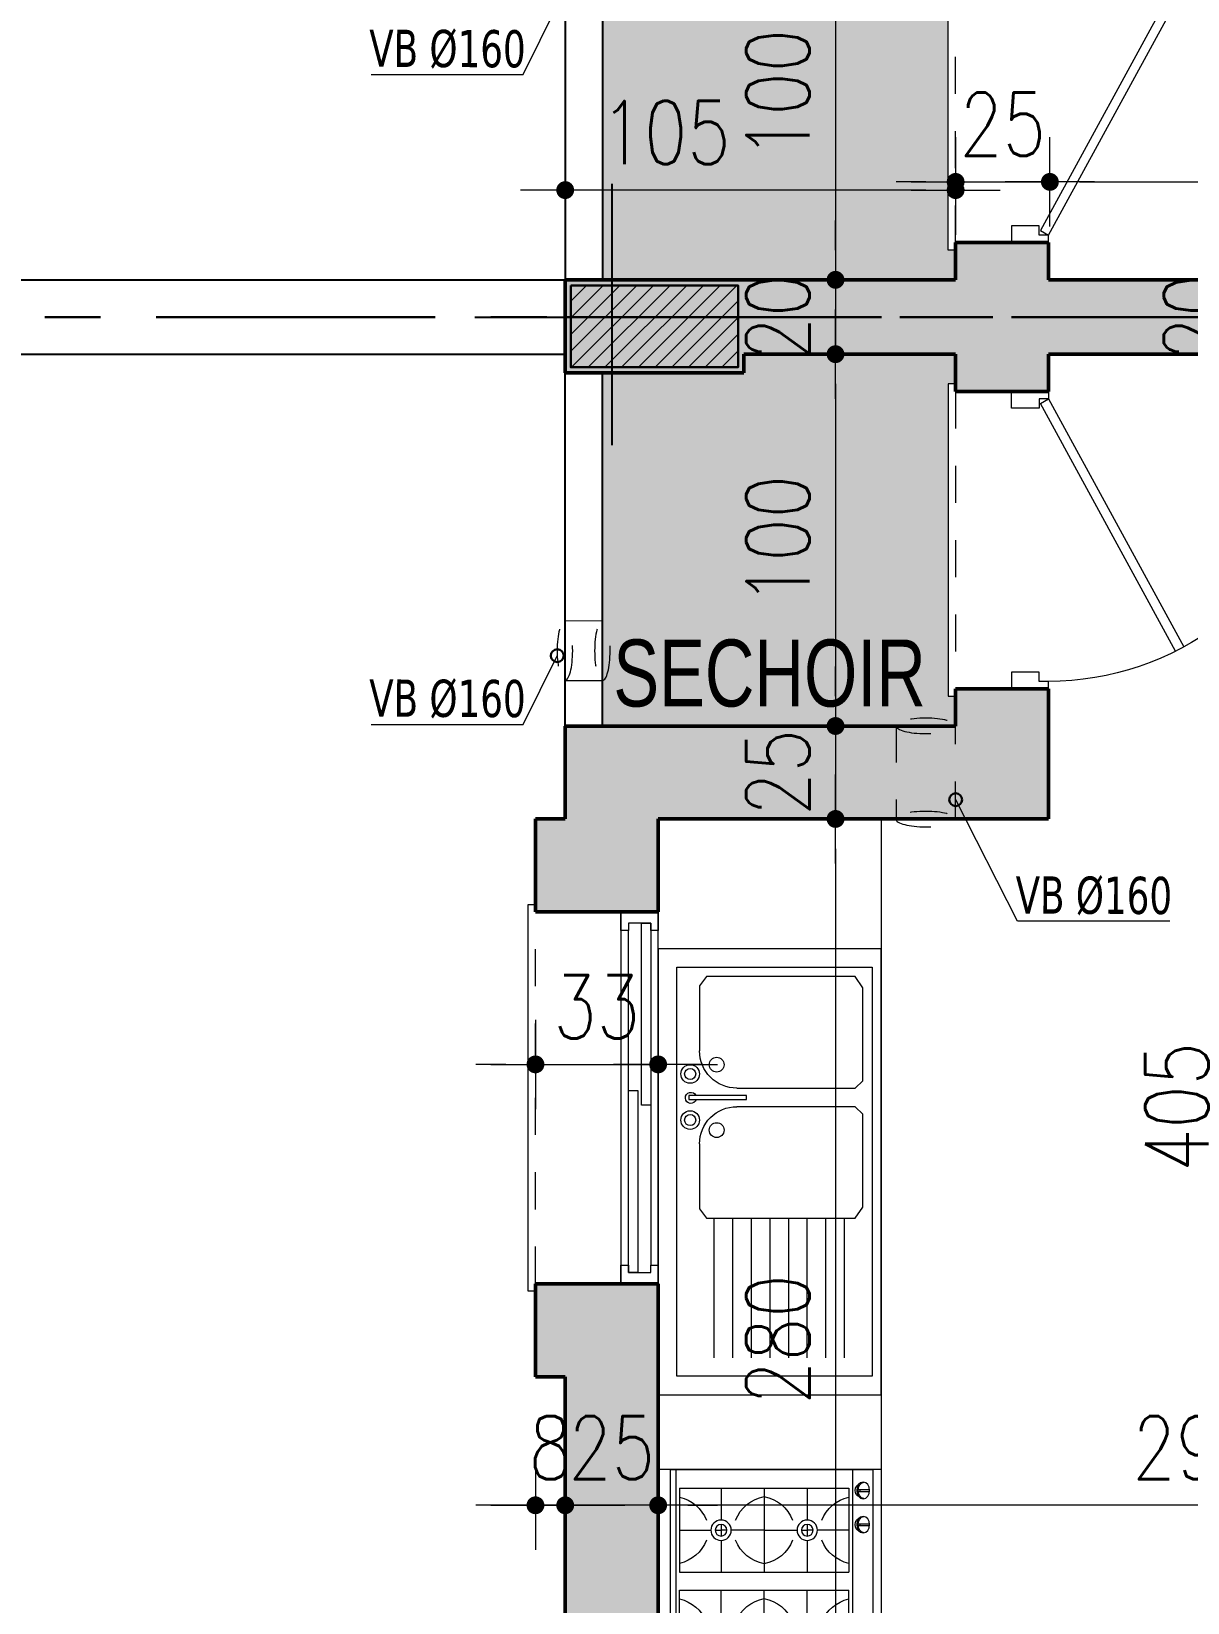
# Model space of a CAD drawing. Header units: millimetres. Extents: x 906 to 2589, y -1235 to -637.
# Drawn here: x 2503.765 to 2506.875, y -1224.072 to -1219.846 of the extents above; entities that cross this region are included whole.
import ezdxf

# ---------------------------------------------------------------- set-up
doc = ezdxf.new("R2010")
doc.units = ezdxf.units.MM
for name, pattern in [('AXES', [2, 1.25, -0.25, 0.25, -0.25]), ('CACHE', [0.375, 0.25, -0.125]), ('CONTINU', [0]), ('HIDDEN', [0.375, 0.25, -0.125])]:
    doc.linetypes.add(name, pattern=pattern)
doc.layers.get('DEFPOINTS').update_dxf_attribs({"color": 255, "lineweight": 13})
for name, color, linetype, lineweight in [('A-signe', 7, 'Continuous', 9), ('APPUITS', 7, 'Continuous', 18), ('AXE LIMITE', 1, 'AXES', 30), ('DIM.', 4, 'Continuous', 25), ('Extracteur cuisine 300m3', 7, 'Continuous', 20), ('GARD- CORP', 7, 'Continuous', 25), ('interrompu', 7, 'HIDDEN', 15), ('MENUISERIE', 7, 'Continuous', 13), ('MUR 0.25', 7, 'Continuous', 25), ('MUR 0.3', 7, 'Continuous', 30), ('MUR 0.5', 7, 'Continuous', 50), ('POTEAUX ARCH', 7, 'Continuous', 30), ('POTEAUX HACHURE', 7, 'Continuous', 15), ('SANITAIRE', 7, 'Continuous', 15), ('TEXTE', 7, 'Continuous', 20)]:
    doc.layers.add(name, color=color, linetype=linetype, lineweight=lineweight)
for name, color, linetype in [('AXE', 7, 'AXES'), ('TEINTE 2', 3, 'Continuous'), ('TEINTE 3', 150, 'Continuous'), ('TEINTE SC', 254, 'Continuous')]:
    doc.layers.add(name, color=color, linetype=linetype)
doc.styles.add('atef', font='romans.shx', dxfattribs={"width": 0.8})
doc.styles.add('COTE', font='verdana.ttf', dxfattribs={"width": 0.7})
doc.styles.add('STYLE4', font='swisscl.ttf')
doc.dimstyles.new('COTEXT', dxfattribs={"dimscale": 0, "dimtxt": 0.17, "dimasz": 0.08, "dimexe": 0.015, "dimexo": 0.015, "dimgap": 0.07, "dimtad": 1, "dimdec": 0, "dimlfac": 100, "dimzin": 0, "dimdsep": 46, "dimtxsty": 'atef', "dimblk": 'SIG2', "dimcen": 0.15, "dimse1": 1, "dimse2": 1, "dimclrd": 256, "dimclre": 6, "dimclrt": 2, "dimadec": 0, "dimazin": 0, "dimtfac": 0.5, "dimtdec": 0, "dimtix": 1, "dimtmove": 2, "dimatfit": 1, "dimldrblk": 'SIG2', "dimfxl": 0.18, "dimtolj": 1, "dimtzin": 0, "dimlwd": 18, "dimarcsym": 0})

# ---------------------------------------------------------------- blocks, each defined once
blk = doc.blocks.new('P - 0.80')
at = {"layer": 'MENUISERIE'}
for points in [[(-0.6991, 0.3412), (-0.0325, -0.0217), (-0.02, 0), (-0.6875, 0.3633)], [(-0.8, 0), (-0.78, 0), (-0.78, -0.025), (-0.755, -0.025), (-0.755, -0.1), (-0.8, -0.1)], [(0, 0), (-0.02, 0), (-0.02, -0.025), (-0.045, -0.025), (-0.045, -0.1), (0, -0.1)]]:
    blk.add_lwpolyline(points, dxfattribs=at)
blk.add_arc((-0.02, 0), 0.76, 142.5454, 180, dxfattribs=at)
blk = doc.blocks.new('SIG2')
at = {"layer": 'A-signe'}
for p, q in [((0, 1.5), (0, 0.5)), ((-1.5, 0), (-0.5, 0)), ((-0.5, 0), (0.5, 0)), ((0, 0.5), (0, -0.5)), ((0.5, 0), (1.5, 0)), ((0, -0.5), (0, -1.5))]:
    blk.add_line(p, q, dxfattribs=at)
at = {"layer": 'A-signe', "const_width": 0.3}
blk.add_lwpolyline([(-0.15, 0, 1), (0.15, 0, 1)], format="xyb", close=True, dxfattribs=at)
blk = doc.blocks.new('*D603')
at = {"layer": 'DEFPOINTS', "color": 0, "transparency": 16777216}
for p in [(2506.2907, -1220.714), (2506.6718, -1224.764), (2507.0008, -1224.764)]:
    blk.add_point(p, dxfattribs=at)
at = {"layer": 'DIM.', "lineweight": 18, "transparency": 16777216}
blk.add_line((2507.0008, -1220.794), (2507.0008, -1224.684), dxfattribs=at)
at = {"layer": 'DIM.', "lineweight": 18, "transparency": 16777216, "xscale": 0.08, "yscale": 0.08, "zscale": 0.08}
for p, rotation in [((2507.0008, -1220.714), 90), ((2507.0008, -1224.764), 270)]:
    blk.add_blockref('SIG2', p, dxfattribs=dict(at, rotation=rotation))
at = {"layer": 'DIM.', "color": 2, "transparency": 16777216, "insert": (2506.8458, -1222.739), "char_height": 0.17, "attachment_point": 5, "rotation": 90, "style": 'atef'}
blk.add_mtext('\\A1;405', dxfattribs=at)
blk = doc.blocks.new('*D620')
at = {"layer": 'DEFPOINTS', "color": 0, "transparency": 16777216}
for p in [(2505.6611, -1216.464), (2507.0008, -1220.514), (2507.201, -1220.514)]:
    blk.add_point(p, dxfattribs=at)
at = {"layer": 'DIM.', "lineweight": 18, "transparency": 16777216}
blk.add_line((2507.0008, -1216.544), (2507.0008, -1220.434), dxfattribs=at)
at = {"layer": 'DIM.', "lineweight": 18, "transparency": 16777216, "xscale": 0.08, "yscale": 0.08, "zscale": 0.08}
for p, rotation in [((2507.0008, -1216.464), 90), ((2507.0008, -1220.514), 270)]:
    blk.add_blockref('SIG2', p, dxfattribs=dict(at, rotation=rotation))
at = {"layer": 'DIM.', "color": 2, "transparency": 16777216, "insert": (2506.8458, -1218.489), "char_height": 0.17, "attachment_point": 5, "rotation": 90, "style": 'atef'}
blk.add_mtext('\\A1;405', dxfattribs=at)
blk = doc.blocks.new('KITCHEN  AID 30')
for p, q in [((-150, 0), (150, 0)), ((-150, 0), (-150, -272.5)), ((150, 0), (150, -272.5)), ((-150, -7.5), (150, -7.5)), ((-125, -12.5), (-125, -240)), ((-125, -12.5), (-12, -12.5)), ((-68.5, -12.5), (-68.5, -54.5)), ((-12, -12.5), (-12, -240)), ((12, -12.5), (12, -240)), ((125, -12.5), (12, -12.5)), ((68.5, -12.5), (68.5, -54.5)), ((125, -12.5), (125, -240)), ((-68.5, -60.4), (-68.5, -68.3)), ((68.5, -60.4), (68.5, -68.3)), ((-125, -68.3), (-82.2, -68.3)), ((-76.3, -68.3), (-60.7, -68.3)), ((-68.5, -76.1), (-68.5, -68.3)), ((-68.5, -126.5), (-68.5, -82)), ((-54.8, -68.3), (-12, -68.3)), ((54.8, -68.3), (12, -68.3)), ((76.3, -68.3), (60.7, -68.3)), ((68.5, -76.1), (68.5, -68.3)), ((68.5, -126.5), (68.5, -82)), ((125, -68.3), (82.2, -68.3)), ((-125, -126.2), (-12, -126.2)), ((-68.5, -126), (-68.5, -170.5)), ((125, -126.2), (12, -126.2)), ((68.5, -126), (68.5, -170.5)), ((-125, -184.2), (-82.2, -184.2)), ((-76.3, -184.2), (-60.7, -184.2)), ((-68.5, -176.4), (-68.5, -184.2)), ((-68.5, -192.1), (-68.5, -184.2)), ((-54.8, -184.2), (-12, -184.2)), ((54.8, -184.2), (12, -184.2)), ((76.3, -184.2), (60.7, -184.2)), ((68.5, -176.4), (68.5, -184.2)), ((68.5, -192.1), (68.5, -184.2)), ((125, -184.2), (82.2, -184.2)), ((-68.5, -240), (-68.5, -198)), ((68.5, -240), (68.5, -198)), ((-150, -245), (150, -245)), ((-125, -240), (-12, -240)), ((-123.2, -252.5), (-123.2, -268.1)), ((-120.7, -252.5), (-120.7, -268.1)), ((-77.2, -252.5), (-77.2, -268.1)), ((-74.7, -252.5), (-74.7, -268.1)), ((125, -240), (12, -240)), ((74.7, -252.7), (74.7, -268.2)), ((77.2, -252.7), (77.2, -268.2)), ((120.7, -252.7), (120.7, -268.2)), ((123.2, -252.7), (123.2, -268.2)), ((-150, -272.5), (150, -272.5)), ((-120.7, -255.2), (-123.2, -255.2)), ((-74.7, -255.2), (-77.2, -255.2)), ((74.7, -255.4), (77.2, -255.4)), ((120.7, -255.4), (123.2, -255.4))]:
    blk.add_line(p, q)
for centre, radius in [((-68.5, -68.3), 13.7), ((-68.5, -68.3), 7.82), ((68.5, -68.3), 13.7), ((68.5, -68.3), 7.82), ((-68.5, -184.2), 13.7), ((-68.5, -184.2), 7.82), ((68.5, -184.2), 13.7), ((68.5, -184.2), 7.82)]:
    blk.add_circle(centre, radius)
for centre, start, end in [((-63.7, -1.3), 192.7674, 248.8188), ((-73.3, -1.3), 291.1812, 347.2326), ((73.3, -1.3), 192.7674, 248.8188), ((63.7, -1.3), 291.1812, 347.2326), ((-63.7, -135.2), 111.1812, 170.1161), ((-73.3, -135.2), 9.8839, 68.8188), ((73.3, -135.2), 111.1812, 170.1161), ((63.7, -135.2), 9.8839, 68.8188), ((-63.7, -117.3), 189.8839, 248.8188), ((-73.3, -117.3), 291.1812, 350.1161), ((73.3, -117.3), 189.8839, 248.8188), ((63.7, -117.3), 291.1812, 350.1161), ((-63.7, -251.2), 111.1812, 167.2326), ((-73.3, -251.2), 12.7674, 68.8188), ((73.3, -251.2), 111.1812, 167.2326), ((63.7, -251.2), 12.7674, 68.8188)]:
    blk.add_arc(centre, 50.7, start, end)
for centre in [(-122, -259.4), (-76, -259.4)]:
    blk.add_ellipse(centre, major_axis=(-11.1, 0), ratio=0.7838)
for centre, major_axis, ratio, start_param, end_param in [((-122, -261.2), (-11.1, 0), 0.7838, 3.244352, 6.180426), ((-122, -254.5), (-8.35, 0), 0.700025, 3.302477, 6.122301), ((-76, -261.2), (-11.1, 0), 0.7838, 3.244352, 6.180426), ((-76, -254.5), (-8.35, 0), 0.700025, 3.302477, 6.122301)]:
    blk.add_ellipse(centre, major_axis=major_axis, ratio=ratio, start_param=start_param, end_param=end_param)
at = {"extrusion": (0, 0, -1)}
for centre in [(76, -259.6), (122, -259.6)]:
    blk.add_ellipse(centre, major_axis=(11.1, 0), ratio=0.7838, dxfattribs=at)
for centre, major_axis, ratio, start_param, end_param in [((76, -261.4), (11.1, 0), 0.7838, 3.244352, 6.180426), ((76, -254.7), (8.35, 0), 0.700025, 3.302477, 6.122301), ((122, -261.4), (11.1, 0), 0.7838, 3.244352, 6.180426), ((122, -254.7), (8.35, 0), 0.700025, 3.302477, 6.122301)]:
    blk.add_ellipse(centre, major_axis=major_axis, ratio=ratio, start_param=start_param, end_param=end_param, dxfattribs=at)
blk = doc.blocks.new('EVIER 1.20-0.60')
at = {"layer": 'SANITAIRE', "linetype": 'Continuous'}
blk.add_lwpolyline([(0, 0.6), (-1.2, 0.6), (-1.2, 0), (0, 0)], close=True, dxfattribs=at)
for points in [[(-1.15, 0.575), (-0.05, 0.575)], [(-1.15, 0.05), (-1.15, 0.575)], [(-1.095, 0.55), (-1.125, 0.53)], [(-0.845, 0.55), (-1.095, 0.55)], [(-0.825, 0.53), (-0.845, 0.55)], [(-0.755, 0.55), (-0.775, 0.53)], [(-0.505, 0.55), (-0.755, 0.55)], [(-0.475, 0.53), (-0.505, 0.55)], [(-0.05, 0.575), (-0.05, 0.05)], [(-1.125, 0.53), (-1.125, 0.13)], [(-0.825, 0.2111), (-0.825, 0.53)], [(-0.775, 0.53), (-0.775, 0.2111)], [(-0.475, 0.13), (-0.475, 0.53)], [(-0.475, 0.5), (-0.1, 0.5)], [(-0.475, 0.45), (-0.1, 0.45)], [(-0.475, 0.4), (-0.1, 0.4)], [(-0.475, 0.35), (-0.1, 0.35)], [(-0.475, 0.3), (-0.1, 0.3)], [(-0.794, 0.237), (-0.805, 0.237)], [(-0.805, 0.237), (-0.805, 0.082)], [(-0.794, 0.082), (-0.794, 0.237)], [(-0.475, 0.25), (-0.1, 0.25)], [(-0.475, 0.2), (-0.1, 0.2)], [(-1.125, 0.13), (-1.0999, 0.1111)], [(-0.5001, 0.111), (-0.475, 0.13)], [(-0.475, 0.15), (-0.1, 0.15)], [(-1.0999, 0.1111), (-0.925, 0.1111)], [(-0.675, 0.1111), (-0.5001, 0.1111)], [(-0.05, 0.05), (-1.15, 0.05)], [(-0.805, 0.082), (-0.794, 0.082)]]:
    blk.add_lwpolyline(points, dxfattribs=at)
for points in [[(-0.825, 0.2111, -0.414214), (-0.925, 0.1111)], [(-0.888, 0.1772, -1), (-0.888, 0.1372, -1), (-0.888, 0.1772)], [(-0.675, 0.1111, -0.414214), (-0.775, 0.2111)], [(-0.712, 0.1772, -1), (-0.712, 0.1372, -1), (-0.712, 0.1772)], [(-0.863, 0.111, -1), (-0.863, 0.061, -1), (-0.863, 0.111)], [(-0.863, 0.101, -1), (-0.863, 0.071, -1), (-0.863, 0.101)], [(-0.7944, 0.1023, -5.432574), (-0.805, 0.1016)], [(-0.739, 0.111, -1), (-0.739, 0.061, -1), (-0.739, 0.111)], [(-0.739, 0.101, -1), (-0.739, 0.071, -1), (-0.739, 0.101)]]:
    blk.add_lwpolyline(points, format="xyb", dxfattribs=at)
blk = doc.blocks.new('*D821')
at = {"layer": 'DEFPOINTS', "color": 0, "transparency": 16777216}
for p in [(2506.251, -1220.2056), (2506.5045, -1220.2506), (2506.5045, -1220.514)]:
    blk.add_point(p, dxfattribs=at)
at = {"layer": 'DIM.', "lineweight": 18, "transparency": 16777216}
for p, q in [((2506.171, -1220.2506), (2506.091, -1220.2506)), ((2506.251, -1220.2506), (2506.5045, -1220.2506)), ((2506.5845, -1220.2506), (2506.6645, -1220.2506))]:
    blk.add_line(p, q, dxfattribs=at)
at = {"layer": 'DIM.', "lineweight": 18, "transparency": 16777216, "xscale": 0.08, "yscale": 0.08, "zscale": 0.08}
blk.add_blockref('SIG2', (2506.251, -1220.2506), dxfattribs=at)
at = {"layer": 'DIM.', "lineweight": 18, "transparency": 16777216, "xscale": 0.08, "yscale": 0.08, "zscale": 0.08, "rotation": 180}
blk.add_blockref('SIG2', (2506.5045, -1220.2506), dxfattribs=at)
at = {"layer": 'DIM.', "color": 2, "transparency": 16777216, "insert": (2506.3777, -1220.0956), "char_height": 0.17, "attachment_point": 5, "style": 'atef'}
blk.add_mtext('\\A1;25', dxfattribs=at)
blk = doc.blocks.new('*D649')
at = {"layer": 'DEFPOINTS', "color": 0, "transparency": 16777216}
for p in [(2507.851, -1220.2506), (2507.851, -1220.514), (2506.5045, -1221.364)]:
    blk.add_point(p, dxfattribs=at)
at = {"layer": 'DIM.', "lineweight": 18, "transparency": 16777216}
blk.add_line((2506.5845, -1220.2506), (2507.771, -1220.2506), dxfattribs=at)
at = {"layer": 'DIM.', "lineweight": 18, "transparency": 16777216, "xscale": 0.08, "yscale": 0.08, "zscale": 0.08, "rotation": 180}
blk.add_blockref('SIG2', (2506.5045, -1220.2506), dxfattribs=at)
at = {"layer": 'DIM.', "lineweight": 18, "transparency": 16777216, "xscale": 0.08, "yscale": 0.08, "zscale": 0.08}
blk.add_blockref('SIG2', (2507.851, -1220.2506), dxfattribs=at)
at = {"layer": 'DIM.', "color": 2, "transparency": 16777216, "insert": (2507.1777, -1220.0956), "char_height": 0.17, "attachment_point": 5, "style": 'atef'}
blk.add_mtext('\\A1;135', dxfattribs=at)
blk = doc.blocks.new('*D660')
at = {"layer": 'DEFPOINTS', "color": 0, "transparency": 16777216}
for p in [(2507.5166, -1220.514), (2507.0008, -1220.714), (2507.5166, -1220.714)]:
    blk.add_point(p, dxfattribs=at)
at = {"layer": 'DIM.', "lineweight": 18, "transparency": 16777216}
for p, q in [((2507.0008, -1220.434), (2507.0008, -1220.354)), ((2507.0008, -1220.514), (2507.0008, -1220.714)), ((2507.0008, -1220.794), (2507.0008, -1220.874))]:
    blk.add_line(p, q, dxfattribs=at)
at = {"layer": 'DIM.', "lineweight": 18, "transparency": 16777216, "xscale": 0.08, "yscale": 0.08, "zscale": 0.08}
for p, rotation in [((2507.0008, -1220.514), 270), ((2507.0008, -1220.714), 90)]:
    blk.add_blockref('SIG2', p, dxfattribs=dict(at, rotation=rotation))
at = {"layer": 'DIM.', "color": 2, "transparency": 16777216, "insert": (2506.8958, -1220.614), "char_height": 0.17, "attachment_point": 5, "rotation": 90, "style": 'atef'}
blk.add_mtext('\\A1;20', dxfattribs=at)
blk = doc.blocks.new('*D872')
at = {"layer": 'DEFPOINTS', "color": 0, "transparency": 16777216}
for p in [(2505.201, -1220.2727), (2505.201, -1220.3964), (2506.251, -1220.514)]:
    blk.add_point(p, dxfattribs=at)
at = {"layer": 'DIM.', "lineweight": 18, "transparency": 16777216}
blk.add_line((2506.171, -1220.2727), (2505.281, -1220.2727), dxfattribs=at)
at = {"layer": 'DIM.', "lineweight": 18, "transparency": 16777216, "xscale": 0.08, "yscale": 0.08, "zscale": 0.08, "rotation": 180}
blk.add_blockref('SIG2', (2505.201, -1220.2727), dxfattribs=at)
at = {"layer": 'DIM.', "lineweight": 18, "transparency": 16777216, "xscale": 0.08, "yscale": 0.08, "zscale": 0.08}
blk.add_blockref('SIG2', (2506.251, -1220.2727), dxfattribs=at)
at = {"layer": 'DIM.', "color": 2, "transparency": 16777216, "insert": (2505.4709, -1220.1177), "char_height": 0.17, "attachment_point": 5, "style": 'atef'}
blk.add_mtext('\\A1;105', dxfattribs=at)
blk = doc.blocks.new('*D876')
at = {"layer": 'DEFPOINTS', "color": 0, "transparency": 16777216}
for p in [(2505.451, -1223.6413), (2505.451, -1223.8099), (2508.3513, -1224.064)]:
    blk.add_point(p, dxfattribs=at)
at = {"layer": 'DIM.', "lineweight": 18, "transparency": 16777216}
blk.add_line((2508.2713, -1223.8099), (2505.531, -1223.8099), dxfattribs=at)
at = {"layer": 'DIM.', "lineweight": 18, "transparency": 16777216, "xscale": 0.08, "yscale": 0.08, "zscale": 0.08, "rotation": 180}
blk.add_blockref('SIG2', (2505.451, -1223.8099), dxfattribs=at)
at = {"layer": 'DIM.', "lineweight": 18, "transparency": 16777216, "xscale": 0.08, "yscale": 0.08, "zscale": 0.08}
blk.add_blockref('SIG2', (2508.3513, -1223.8099), dxfattribs=at)
at = {"layer": 'DIM.', "color": 2, "transparency": 16777216, "insert": (2506.9011, -1223.6549), "char_height": 0.17, "attachment_point": 5, "style": 'atef'}
blk.add_mtext('\\A1;290', dxfattribs=at)
blk = doc.blocks.new('*D877')
at = {"layer": 'DEFPOINTS', "color": 0, "transparency": 16777216}
for p in [(2505.201, -1223.6192), (2505.451, -1223.6413), (2505.201, -1223.8099)]:
    blk.add_point(p, dxfattribs=at)
at = {"layer": 'DIM.', "lineweight": 18, "transparency": 16777216}
for p, q in [((2505.121, -1223.8099), (2505.041, -1223.8099)), ((2505.451, -1223.8099), (2505.201, -1223.8099)), ((2505.531, -1223.8099), (2505.611, -1223.8099))]:
    blk.add_line(p, q, dxfattribs=at)
at = {"layer": 'DIM.', "lineweight": 18, "transparency": 16777216, "xscale": 0.08, "yscale": 0.08, "zscale": 0.08}
blk.add_blockref('SIG2', (2505.201, -1223.8099), dxfattribs=at)
at = {"layer": 'DIM.', "lineweight": 18, "transparency": 16777216, "xscale": 0.08, "yscale": 0.08, "zscale": 0.08, "rotation": 180}
blk.add_blockref('SIG2', (2505.451, -1223.8099), dxfattribs=at)
at = {"layer": 'DIM.', "color": 2, "transparency": 16777216, "insert": (2505.326, -1223.6549), "char_height": 0.17, "attachment_point": 5, "style": 'atef'}
blk.add_mtext('\\A1;25', dxfattribs=at)
blk = doc.blocks.new('*D878')
at = {"layer": 'DEFPOINTS', "color": 0, "transparency": 16777216}
for p in [(2505.121, -1223.464), (2505.201, -1223.6192), (2505.121, -1223.8099)]:
    blk.add_point(p, dxfattribs=at)
at = {"layer": 'DIM.', "lineweight": 18, "transparency": 16777216}
for p, q in [((2505.041, -1223.8099), (2504.961, -1223.8099)), ((2505.201, -1223.8099), (2505.121, -1223.8099)), ((2505.281, -1223.8099), (2505.361, -1223.8099))]:
    blk.add_line(p, q, dxfattribs=at)
at = {"layer": 'DIM.', "lineweight": 18, "transparency": 16777216, "xscale": 0.08, "yscale": 0.08, "zscale": 0.08}
blk.add_blockref('SIG2', (2505.121, -1223.8099), dxfattribs=at)
at = {"layer": 'DIM.', "lineweight": 18, "transparency": 16777216, "xscale": 0.08, "yscale": 0.08, "zscale": 0.08, "rotation": 180}
blk.add_blockref('SIG2', (2505.201, -1223.8099), dxfattribs=at)
at = {"layer": 'DIM.', "color": 2, "transparency": 16777216, "insert": (2505.161, -1223.6549), "char_height": 0.17, "attachment_point": 5, "style": 'atef'}
blk.add_mtext('\\A1;8', dxfattribs=at)
blk = doc.blocks.new('*D879')
at = {"layer": 'DEFPOINTS', "color": 0, "transparency": 16777216}
for p in [(2505.121, -1222.214), (2505.451, -1222.214), (2505.451, -1222.6241)]:
    blk.add_point(p, dxfattribs=at)
at = {"layer": 'DIM.', "lineweight": 18, "transparency": 16777216}
for p, q in [((2505.041, -1222.6241), (2504.961, -1222.6241)), ((2505.121, -1222.6241), (2505.451, -1222.6241)), ((2505.531, -1222.6241), (2505.611, -1222.6241))]:
    blk.add_line(p, q, dxfattribs=at)
at = {"layer": 'DIM.', "lineweight": 18, "transparency": 16777216, "xscale": 0.08, "yscale": 0.08, "zscale": 0.08}
blk.add_blockref('SIG2', (2505.121, -1222.6241), dxfattribs=at)
at = {"layer": 'DIM.', "lineweight": 18, "transparency": 16777216, "xscale": 0.08, "yscale": 0.08, "zscale": 0.08, "rotation": 180}
blk.add_blockref('SIG2', (2505.451, -1222.6241), dxfattribs=at)
at = {"layer": 'DIM.', "color": 2, "transparency": 16777216, "insert": (2505.286, -1222.4691), "char_height": 0.17, "attachment_point": 5, "style": 'atef'}
blk.add_mtext('\\A1;33', dxfattribs=at)
blk = doc.blocks.new('*D882')
at = {"layer": 'DEFPOINTS', "color": 0, "transparency": 16777216}
for p in [(2506.251, -1219.514), (2505.928, -1220.514), (2506.251, -1220.514)]:
    blk.add_point(p, dxfattribs=at)
at = {"layer": 'DIM.', "lineweight": 18, "transparency": 16777216}
blk.add_line((2505.928, -1219.594), (2505.928, -1220.434), dxfattribs=at)
at = {"layer": 'DIM.', "lineweight": 18, "transparency": 16777216, "xscale": 0.08, "yscale": 0.08, "zscale": 0.08}
for p, rotation in [((2505.928, -1219.514), 90), ((2505.928, -1220.514), 270)]:
    blk.add_blockref('SIG2', p, dxfattribs=dict(at, rotation=rotation))
at = {"layer": 'DIM.', "color": 2, "transparency": 16777216, "insert": (2505.773, -1220.014), "char_height": 0.17, "attachment_point": 5, "rotation": 90, "style": 'atef'}
blk.add_mtext('\\A1;100', dxfattribs=at)
blk = doc.blocks.new('*D668')
at = {"layer": 'DEFPOINTS', "color": 0, "transparency": 16777216}
for p in [(2506.2282, -1220.514), (2505.928, -1220.714), (2506.1768, -1220.714)]:
    blk.add_point(p, dxfattribs=at)
at = {"layer": 'DIM.', "lineweight": 18, "transparency": 16777216}
for p, q in [((2505.928, -1220.434), (2505.928, -1220.354)), ((2505.928, -1220.514), (2505.928, -1220.714)), ((2505.928, -1220.794), (2505.928, -1220.874))]:
    blk.add_line(p, q, dxfattribs=at)
at = {"layer": 'DIM.', "lineweight": 18, "transparency": 16777216, "xscale": 0.08, "yscale": 0.08, "zscale": 0.08}
for p, rotation in [((2505.928, -1220.514), 270), ((2505.928, -1220.714), 90)]:
    blk.add_blockref('SIG2', p, dxfattribs=dict(at, rotation=rotation))
at = {"layer": 'DIM.', "color": 2, "transparency": 16777216, "insert": (2505.773, -1220.614), "char_height": 0.17, "attachment_point": 5, "rotation": 90, "style": 'atef'}
blk.add_mtext('\\A1;20', dxfattribs=at)
blk = doc.blocks.new('*D669')
at = {"layer": 'DEFPOINTS', "color": 0, "transparency": 16777216}
for p in [(2506.1768, -1220.714), (2505.928, -1221.714), (2506.2282, -1221.714)]:
    blk.add_point(p, dxfattribs=at)
at = {"layer": 'DIM.', "lineweight": 18, "transparency": 16777216}
blk.add_line((2505.928, -1220.794), (2505.928, -1221.634), dxfattribs=at)
at = {"layer": 'DIM.', "lineweight": 18, "transparency": 16777216, "xscale": 0.08, "yscale": 0.08, "zscale": 0.08}
for p, rotation in [((2505.928, -1220.714), 90), ((2505.928, -1221.714), 270)]:
    blk.add_blockref('SIG2', p, dxfattribs=dict(at, rotation=rotation))
at = {"layer": 'DIM.', "color": 2, "transparency": 16777216, "insert": (2505.773, -1221.214), "char_height": 0.17, "attachment_point": 5, "rotation": 90, "style": 'atef'}
blk.add_mtext('\\A1;100', dxfattribs=at)
blk = doc.blocks.new('*D883')
at = {"layer": 'DEFPOINTS', "color": 0, "transparency": 16777216}
for p in [(2506.251, -1221.714), (2505.928, -1221.964), (2506.2582, -1221.964)]:
    blk.add_point(p, dxfattribs=at)
at = {"layer": 'DIM.', "lineweight": 18, "transparency": 16777216}
for p, q in [((2505.928, -1221.634), (2505.928, -1221.554)), ((2505.928, -1221.714), (2505.928, -1221.964)), ((2505.928, -1222.044), (2505.928, -1222.124))]:
    blk.add_line(p, q, dxfattribs=at)
at = {"layer": 'DIM.', "lineweight": 18, "transparency": 16777216, "xscale": 0.08, "yscale": 0.08, "zscale": 0.08}
for p, rotation in [((2505.928, -1221.714), 270), ((2505.928, -1221.964), 90)]:
    blk.add_blockref('SIG2', p, dxfattribs=dict(at, rotation=rotation))
at = {"layer": 'DIM.', "color": 2, "transparency": 16777216, "insert": (2505.773, -1221.839), "char_height": 0.17, "attachment_point": 5, "rotation": 90, "style": 'atef'}
blk.add_mtext('\\A1;25', dxfattribs=at)
blk = doc.blocks.new('*D884')
at = {"layer": 'DEFPOINTS', "color": 0, "transparency": 16777216}
for p in [(2506.2582, -1221.964), (2505.9063, -1224.764), (2505.928, -1224.764)]:
    blk.add_point(p, dxfattribs=at)
at = {"layer": 'DIM.', "lineweight": 18, "transparency": 16777216}
blk.add_line((2505.928, -1222.044), (2505.928, -1224.684), dxfattribs=at)
at = {"layer": 'DIM.', "lineweight": 18, "transparency": 16777216, "xscale": 0.08, "yscale": 0.08, "zscale": 0.08}
for p, rotation in [((2505.928, -1221.964), 90), ((2505.928, -1224.764), 270)]:
    blk.add_blockref('SIG2', p, dxfattribs=dict(at, rotation=rotation))
at = {"layer": 'DIM.', "color": 2, "transparency": 16777216, "insert": (2505.773, -1223.364), "char_height": 0.17, "attachment_point": 5, "rotation": 90, "style": 'atef'}
blk.add_mtext('\\A1;280', dxfattribs=at)

msp = doc.modelspace()

# ---------------------------------------------------------------- hatches: boundary and pattern name
at = {"layer": 'POTEAUX HACHURE'}
h = msp.add_hatch(dxfattribs=at)
h.set_pattern_fill('ANSI31', color=256, scale=0.01)
h.set_pattern_definition([(45, (1395.243198, -320.44866), (-0.0224506403, 0.0224506403), [])])
h.paths.add_polyline_path([(2505.216, -1220.529), (2505.6661, -1220.529), (2505.6661, -1220.749), (2505.216, -1220.749)])
at = {"layer": 'TEINTE 2'}
h = msp.add_hatch(color=256, dxfattribs=at)
h.dxf.hatch_style = 1
h.paths.add_polyline_path([(2508.4513, -1220.614), (2505.201, -1220.614), (2505.201, -1220.764), (2505.6811, -1220.764), (2505.6811, -1220.714), (2506.251, -1220.714), (2506.251, -1220.814), (2506.501, -1220.814), (2506.501, -1220.714), (2508.3513, -1220.714), (2508.3513, -1221.364), (2507.851, -1221.364), (2507.851, -1221.614), (2508.3513, -1221.614), (2508.3513, -1224.064), (2507.951, -1224.064), (2507.951, -1224.764), (2507.2615, -1224.764), (2507.2615, -1224.864), (2507.401, -1224.864), (2507.401, -1225.014), (2507.501, -1225.014), (2507.501, -1224.864), (2508.201, -1224.864), (2508.201, -1224.164), (2510.501, -1224.164), (2510.501, -1224.2871), (2510.601, -1224.2871), (2510.601, -1224.064), (2508.4513, -1224.064)])
h = msp.add_hatch(color=256, dxfattribs=at)
h.dxf.hatch_style = 1
h.paths.add_polyline_path([(2506.501, -1221.614), (2506.251, -1221.614), (2506.251, -1221.714), (2505.201, -1221.714), (2505.201, -1221.964), (2505.121, -1221.964), (2505.121, -1222.214), (2505.451, -1222.214), (2505.451, -1221.964), (2506.501, -1221.964)])
h = msp.add_hatch(color=256, dxfattribs=at)
h.dxf.hatch_style = 1
h.paths.add_polyline_path([(2505.451, -1223.214), (2505.121, -1223.214), (2505.121, -1223.464), (2505.201, -1223.464), (2505.201, -1224.614), (2502.101, -1224.614), (2502.101, -1224.864), (2503.101, -1224.864), (2503.101, -1225.2149), (2503.201, -1225.2149), (2503.201, -1224.864), (2506.3615, -1224.864), (2506.3615, -1224.764), (2505.451, -1224.764)])
at = {"layer": 'TEINTE 3', "linetype": 'CONTINU'}
h = msp.add_hatch(color=256, dxfattribs=at)
h.dxf.hatch_style = 1
h.paths.add_polyline_path([(2508.4513, -1220.1311), (2508.3513, -1220.1469), (2508.3513, -1220.514), (2506.501, -1220.514), (2506.501, -1220.414), (2506.251, -1220.414), (2506.251, -1220.514), (2505.6811, -1220.514), (2505.201, -1220.514), (2505.201, -1220.614), (2508.4513, -1220.614)])
at = {"layer": 'TEINTE SC', "linetype": 'Continuous'}
h = msp.add_hatch(color=256, dxfattribs=at)
h.dxf.hatch_style = 1
h.paths.add_polyline_path([(2506.231, -1219.594), (2506.251, -1219.594), (2506.251, -1219.514), (2505.3013, -1219.514), (2505.3013, -1220.514), (2505.6811, -1220.514), (2506.251, -1220.514), (2506.251, -1220.434), (2506.231, -1220.434)])
h.paths.add_polyline_path([(2506.231, -1220.794), (2506.251, -1220.794), (2506.251, -1220.714), (2505.6811, -1220.714), (2505.6811, -1220.764), (2505.3013, -1220.764), (2505.3013, -1221.714), (2506.251, -1221.714), (2506.251, -1221.634), (2506.231, -1221.634)])

# ---------------------------------------------------------------- linework, layer by layer
at = {"layer": 'APPUITS'}
for points in [[(2506.251, -1220.434), (2506.231, -1220.434), (2506.231, -1219.594), (2506.251, -1219.594)], [(2506.251, -1220.794), (2506.231, -1220.794), (2506.231, -1221.634), (2506.251, -1221.634)], [(2505.121, -1223.234), (2505.101, -1223.234), (2505.101, -1222.194), (2505.121, -1222.194)]]:
    msp.add_lwpolyline(points, dxfattribs=at)
at = {"layer": 'AXE'}
for p, q in [((2505.326, -1220.2559), (2505.326, -1220.9589)), ((2504.9576, -1220.614), (2505.6508, -1220.614))]:
    msp.add_line(p, q, dxfattribs=at)
at = {"layer": 'AXE LIMITE', "ltscale": 0.6}
for points in [[(2505.201, -1220.614), (2508.4513, -1220.614), (2508.4513, -1219.414), (2510.901, -1219.414), (2510.901, -1218.4058), (2512.101, -1217.2058), (2512.101, -1213.464)], [(2509.151, -1230.014), (2509.151, -1228.364), (2510.101, -1228.364), (2510.101, -1228.439), (2510.601, -1228.439), (2510.601, -1224.064), (2508.4513, -1224.064), (2508.4513, -1220.614), (2501.201, -1220.614)], [(2505.201, -1220.614), (2508.4513, -1220.614), (2508.4513, -1224.064), (2510.601, -1224.064), (2510.601, -1224.2871)]]:
    msp.add_lwpolyline(points, dxfattribs=at)
at = {"layer": 'Extracteur cuisine 300m3', "linetype": 'CACHE', "ltscale": 0.15}
for p, q in [((2505.2995, -1221.4316), (2505.1986, -1221.4314)), ((2506.2507, -1221.963), (2506.251, -1221.7121))]:
    msp.add_line(p, q, dxfattribs=at)
for points in [[(2505.1986, -1221.5914), (2505.2994, -1221.5916)], [(2506.091, -1221.7121), (2506.0907, -1221.9629)]]:
    msp.add_lwpolyline(points, dxfattribs=at)
at = {"layer": 'Extracteur cuisine 300m3', "linetype": 'CACHE', "ltscale": 0.15, "extrusion": (0, 0, -1)}
for centre, major_axis in [((2505.2002, -1221.5116), (0, -0.08)), ((2505.301, -1221.5119), (0, -0.08)), ((2506.1707, -1221.7136), (-0.08, 0)), ((2506.1705, -1221.9644), (-0.08, 0))]:
    msp.add_ellipse(centre, major_axis=major_axis, ratio=0.260794, dxfattribs=at)
at = {"layer": 'GARD- CORP'}
for p, q in [((2505.201, -1219.514), (2505.201, -1220.514)), ((2505.301, -1219.514), (2505.301, -1220.514)), ((2505.201, -1221.714), (2505.201, -1220.764)), ((2505.301, -1221.714), (2505.301, -1220.764))]:
    msp.add_line(p, q, dxfattribs=at)
at = {"layer": 'interrompu', "ltscale": 0.2}
for p, q in [((2506.251, -1220.414), (2506.251, -1219.614)), ((2506.251, -1220.814), (2506.251, -1221.614)), ((2505.121, -1223.214), (2505.121, -1222.214))]:
    msp.add_line(p, q, dxfattribs=at)
at = {"layer": 'MENUISERIE', "color": 2, "linetype": 'Continuous'}
for p, q in [((2505.351, -1222.214), (2505.351, -1223.214)), ((2505.451, -1223.214), (2505.451, -1222.214)), ((2505.371, -1223.164), (2505.371, -1222.264)), ((2505.431, -1222.264), (2505.431, -1223.164))]:
    msp.add_line(p, q, dxfattribs=at)
at = {"layer": 'MENUISERIE', "color": 2, "linetype": 'Continuous', "extrusion": (0, 0, -1)}
for points in [[(-2505.351, -1222.214), (-2505.451, -1222.214), (-2505.451, -1222.264), (-2505.431, -1222.264), (-2505.431, -1222.244), (-2505.371, -1222.244), (-2505.371, -1222.264), (-2505.351, -1222.264), (-2505.351, -1222.264)], [(-2505.406, -1222.244), (-2505.431, -1222.244), (-2505.431, -1222.734), (-2505.406, -1222.734), (-2505.406, -1222.734)], [(-2505.371, -1222.694), (-2505.396, -1222.694), (-2505.396, -1223.184), (-2505.371, -1223.184), (-2505.371, -1223.184)], [(-2505.351, -1223.214), (-2505.351, -1223.164), (-2505.371, -1223.164), (-2505.371, -1223.184), (-2505.431, -1223.184), (-2505.431, -1223.164), (-2505.451, -1223.164), (-2505.451, -1223.214), (-2505.451, -1223.214)]]:
    msp.add_lwpolyline(points, close=True, dxfattribs=at)
at = {"layer": 'MUR 0.25', "linetype": 'Continuous'}
for p, q in [((2501.301, -1220.514), (2505.201, -1220.514)), ((2501.301, -1220.714), (2505.201, -1220.714))]:
    msp.add_line(p, q, dxfattribs=at)
at = {"layer": 'MUR 0.3'}
for centre in [(2505.1796, -1221.5249), (2506.2511, -1221.9122)]:
    msp.add_circle(centre, 0.0173, dxfattribs=at)
at = {"layer": 'MUR 0.5'}
for p, q in [((2506.251, -1220.414), (2506.251, -1220.514)), ((2506.251, -1220.414), (2506.501, -1220.414)), ((2506.501, -1220.414), (2506.501, -1220.514)), ((2505.201, -1220.764), (2505.201, -1220.514)), ((2505.6811, -1220.514), (2505.201, -1220.514)), ((2505.201, -1220.539), (2505.201, -1220.739)), ((2505.201, -1220.539), (2505.201, -1220.739)), ((2505.6811, -1220.514), (2506.251, -1220.514)), ((2506.501, -1220.514), (2508.3513, -1220.514)), ((2505.6811, -1220.714), (2506.251, -1220.714)), ((2505.6811, -1220.714), (2505.6811, -1220.764)), ((2506.251, -1220.714), (2506.251, -1220.814)), ((2506.501, -1220.714), (2506.501, -1220.814)), ((2506.501, -1220.714), (2508.3513, -1220.714)), ((2505.6811, -1220.764), (2505.201, -1220.764)), ((2506.251, -1220.814), (2506.501, -1220.814)), ((2506.251, -1221.614), (2506.251, -1221.714)), ((2506.251, -1221.614), (2506.501, -1221.614)), ((2506.501, -1221.614), (2506.501, -1221.964)), ((2505.201, -1221.964), (2505.201, -1221.714)), ((2505.201, -1221.714), (2506.251, -1221.714)), ((2505.201, -1221.964), (2505.121, -1221.964)), ((2505.121, -1221.964), (2505.121, -1222.214)), ((2505.451, -1222.214), (2505.451, -1221.964)), ((2505.451, -1221.964), (2506.501, -1221.964)), ((2505.121, -1222.214), (2505.451, -1222.214)), ((2505.451, -1223.214), (2505.121, -1223.214)), ((2505.121, -1223.214), (2505.121, -1223.464)), ((2505.451, -1224.764), (2505.451, -1223.214)), ((2505.121, -1223.464), (2505.201, -1223.464)), ((2505.201, -1224.614), (2505.201, -1223.464))]:
    msp.add_line(p, q, dxfattribs=at)
at = {"layer": 'POTEAUX ARCH'}
msp.add_lwpolyline([(2505.216, -1220.529), (2505.6661, -1220.529), (2505.6661, -1220.749), (2505.216, -1220.749)], close=True, dxfattribs=at)
at = {"layer": 'SANITAIRE'}
for p, q in [((2506.0509, -1221.964), (2506.0509, -1224.764)), ((2506.051, -1221.964), (2506.051, -1224.764)), ((2506.0511, -1223.714), (2505.451, -1223.714))]:
    msp.add_line(p, q, dxfattribs=at)
at = {"layer": 'TEXTE'}
for points in [[(2504.679, -1219.9621), (2505.0883, -1219.9621), (2505.1796, -1219.7773)], [(2504.679, -1221.7097), (2505.0883, -1221.7097), (2505.1796, -1221.5249)], [(2506.8268, -1222.2393), (2506.4176, -1222.2393), (2506.2511, -1221.9122)]]:
    msp.add_lwpolyline(points, dxfattribs=at)

# ---------------------------------------------------------------- block references
at = {"layer": 'MENUISERIE', "rotation": 270}
msp.add_blockref('P - 0.80', (2506.501, -1220.414), dxfattribs=at)
at = {"layer": 'MENUISERIE', "xscale": -1, "rotation": 270}
msp.add_blockref('P - 0.80', (2506.501, -1220.814), dxfattribs=at)
at = {"layer": 'SANITAIRE', "rotation": 270}
msp.add_blockref('EVIER 1.20-0.60', (2505.4511, -1223.5129), dxfattribs=at)
at = {"layer": 'SANITAIRE', "xscale": -0.002, "yscale": 0.002, "zscale": 0.002, "rotation": 90}
msp.add_blockref('KITCHEN  AID 30', (2505.4835, -1224.014), dxfattribs=at)

# ---------------------------------------------------------------- texts
at = {"layer": 'Extracteur cuisine 300m3', "lineweight": 25, "style": 'COTE', "width": 0.7}
for p in [(2504.6736, -1219.941, 0), (2504.6736, -1221.6886, 0), (2506.4121, -1222.2182, 0)]:
    msp.add_text('VB %%C160', height=0.1, rotation=359.7796, dxfattribs=at).set_placement(p)
at = {"layer": 'TEXTE', "style": 'STYLE4'}
msp.add_text('SECHOIR', height=0.18, dxfattribs=at).set_placement((2505.3305, -1221.6615))

# ---------------------------------------------------------------- dimensions: what is measured, and where the dimension line sits
at = {"layer": 'DIM.'}
for base, p1, p2, picture, middle in [((2507.0008, -1220.514), (2505.6611, -1216.464), (2507.201, -1220.514), '*D620', (2506.8458, -1218.489)), ((2505.928, -1220.514), (2506.251, -1219.514), (2506.251, -1220.514), '*D882', (2505.773, -1220.014)), ((2505.928, -1220.714), (2506.2282, -1220.514), (2506.1768, -1220.714), '*D668', (2505.773, -1220.614)), ((2505.928, -1221.714), (2506.1768, -1220.714), (2506.2282, -1221.714), '*D669', (2505.773, -1221.214)), ((2507.0008, -1224.764), (2506.2907, -1220.714), (2506.6718, -1224.764), '*D603', (2506.8458, -1222.739)), ((2505.928, -1221.964), (2506.251, -1221.714), (2506.2582, -1221.964), '*D883', (2505.773, -1221.839)), ((2505.928, -1224.764), (2506.2582, -1221.964), (2505.9063, -1224.764), '*D884', (2505.773, -1223.364))]:
    dim = msp.add_linear_dim(base=base, p1=p1, p2=p2, angle=90, dimstyle='COTEXT', override={"dimscale": 1}, dxfattribs=at)
    dim.commit()
    dim.dimension.update_dxf_attribs({"geometry": picture, "text_midpoint": middle})
for base, p1, p2, picture, middle in [((2506.5045, -1220.2506), (2506.251, -1220.2056), (2506.5045, -1220.514), '*D821', (2506.3777, -1220.0956)), ((2507.851, -1220.2506), (2506.5045, -1221.364), (2507.851, -1220.514), '*D649', (2507.1777, -1220.0956)), ((2505.451, -1222.6241), (2505.121, -1222.214), (2505.451, -1222.214), '*D879', (2505.286, -1222.4691)), ((2505.121, -1223.8099), (2505.201, -1223.6192), (2505.121, -1223.464), '*D878', (2505.161, -1223.6549)), ((2505.201, -1223.8099), (2505.451, -1223.6413), (2505.201, -1223.6192), '*D877', (2505.326, -1223.6549)), ((2505.451, -1223.8099), (2508.3513, -1224.064), (2505.451, -1223.6413), '*D876', (2506.9011, -1223.6549))]:
    dim = msp.add_linear_dim(base=base, p1=p1, p2=p2, dimstyle='COTEXT', override={"dimscale": 1}, dxfattribs=at)
    dim.commit()
    dim.dimension.update_dxf_attribs({"geometry": picture, "text_midpoint": middle})
dim = msp.add_linear_dim(base=(2505.201, -1220.2727), p1=(2506.251, -1220.514), p2=(2505.201, -1220.3964), dimstyle='COTEXT', override={"dimscale": 1}, dxfattribs=at)
dim.commit()
dim.dimension.update_dxf_attribs({"geometry": '*D872', "text_midpoint": (2505.4709, -1220.1177), "dimtype": 160})
dim = msp.add_linear_dim(base=(2507.0008, -1220.714), p1=(2507.5166, -1220.514), p2=(2507.5166, -1220.714), angle=90, dimstyle='COTEXT', override={"dimscale": 1}, dxfattribs=at)
dim.commit()
dim.dimension.update_dxf_attribs({"geometry": '*D660', "text_midpoint": (2506.8958, -1220.614), "dimtype": 160})

doc.saveas('drawing.dxf')
